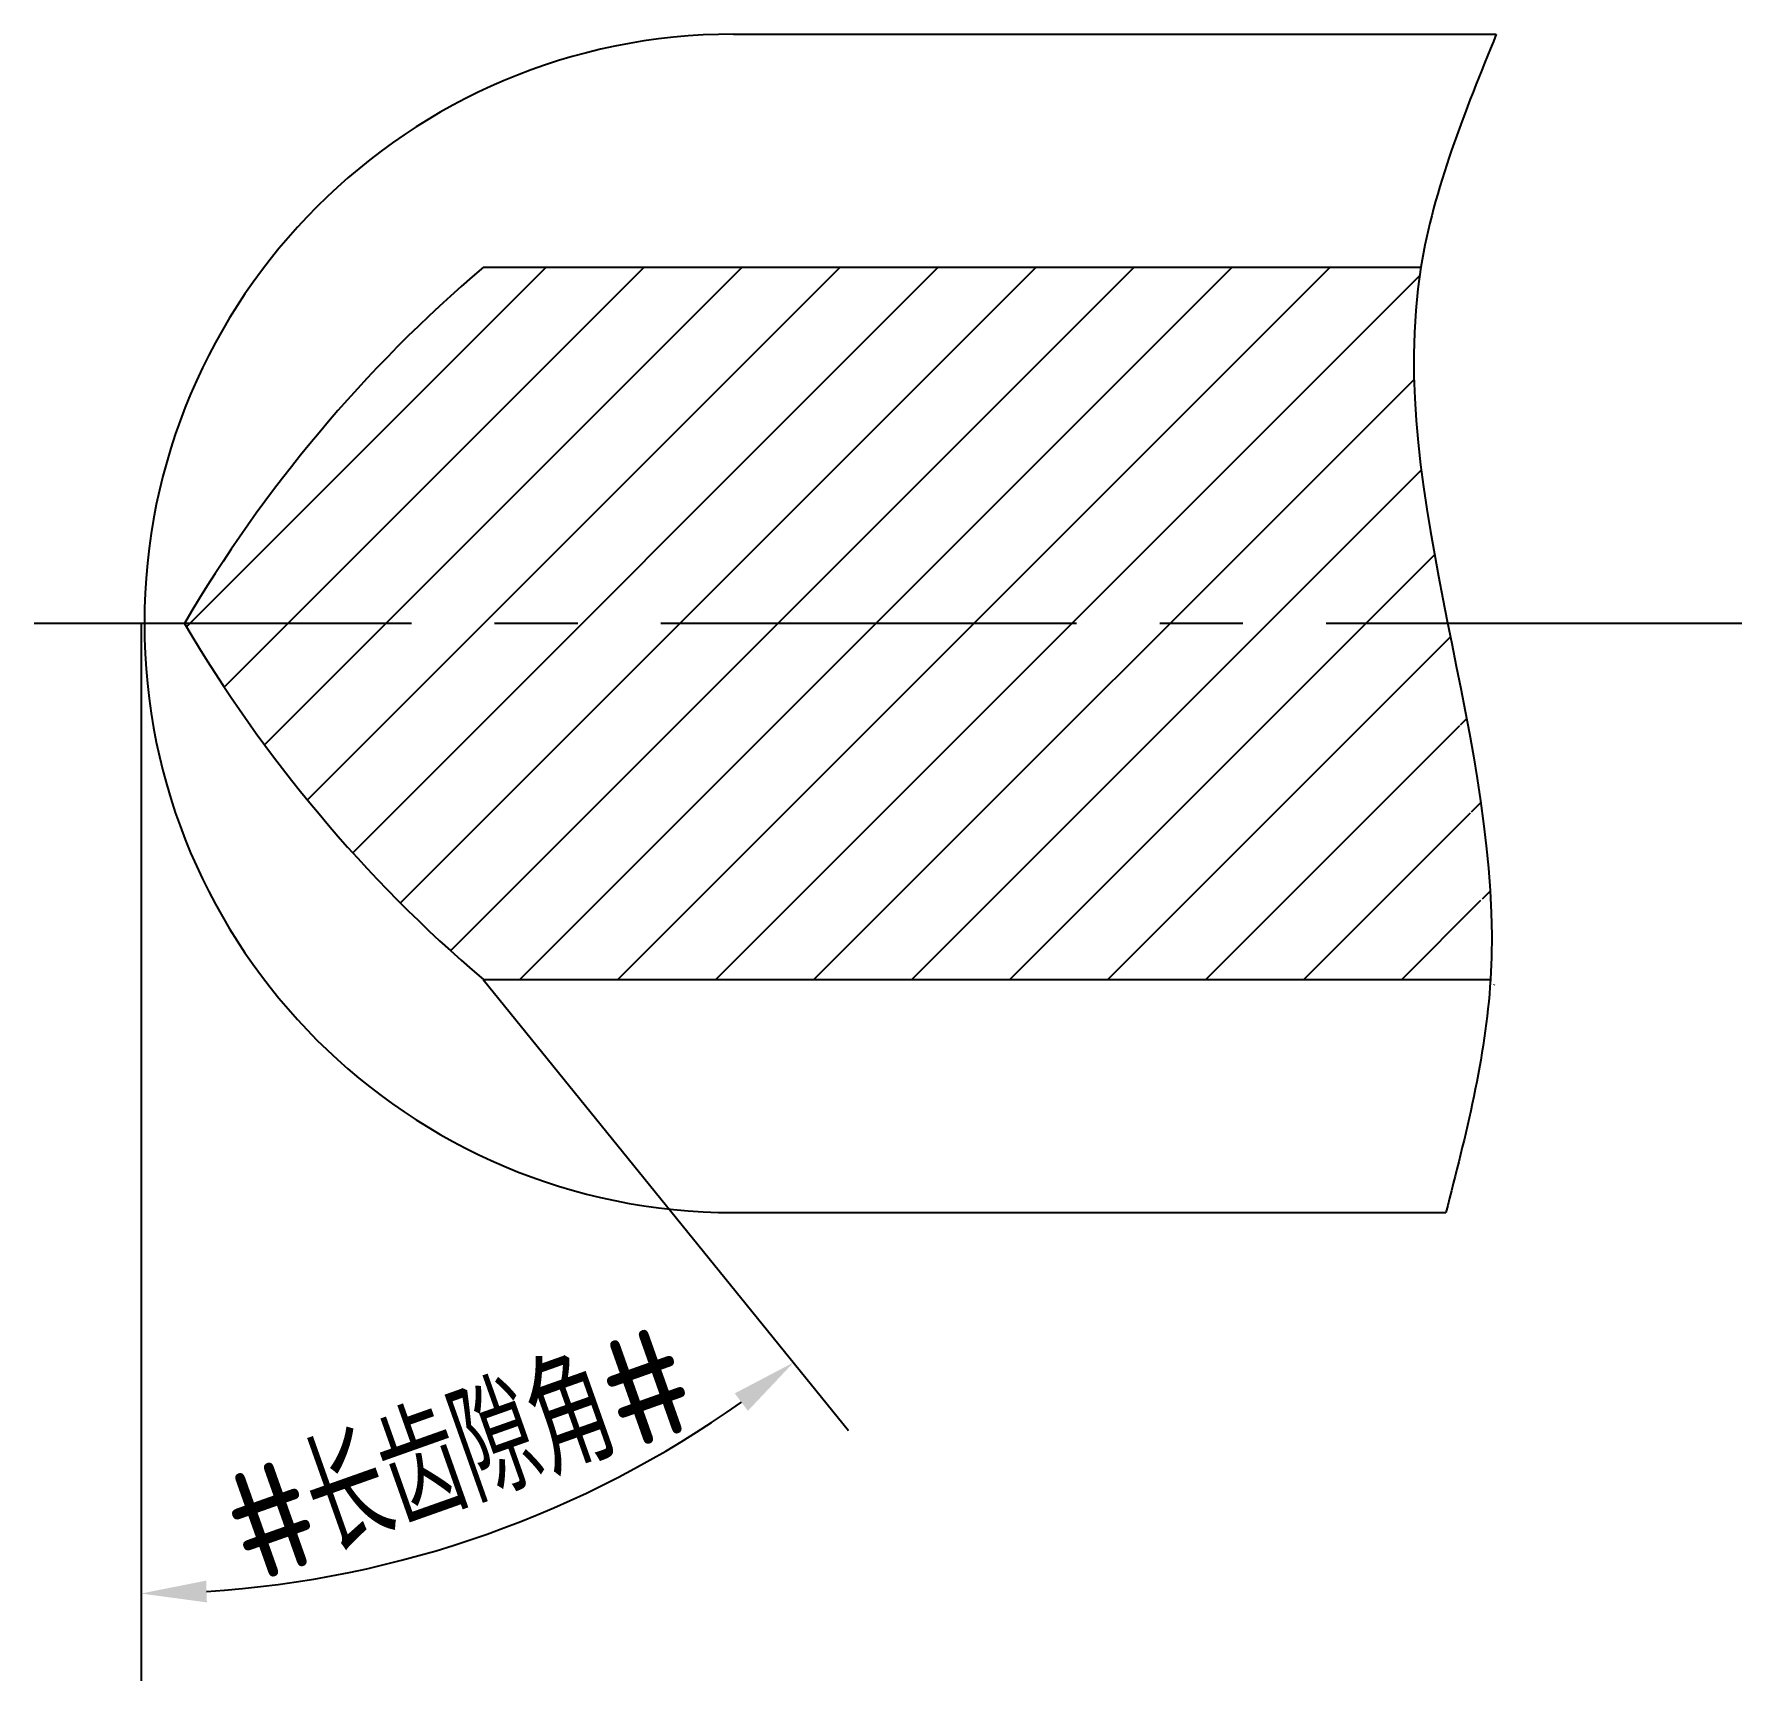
# Model space of a CAD drawing. Header units: millimetres. Extents: x 379.5 to 418.6, y 141.3 to 179.1.
import ezdxf

# ---------------------------------------------------------------- set-up
doc = ezdxf.new("R2010")
doc.units = ezdxf.units.MM
doc.linetypes.add('ACAD_ISO04W100', pattern=[30, 24, -3, 0, -3])
doc.linetypes.add('CENTER', pattern=[50.800000000000004, 31.75, -6.35, 6.35, -6.35])
for name, color, linetype in [('中心线', 2, 'ACAD_ISO04W100'), ('标注', 7, 'Continuous'), ('轮廓', 4, 'Continuous')]:
    doc.layers.add(name, color=color, linetype=linetype)
doc.styles.add('CFST0', font='gbenor.shx', dxfattribs={"bigfont": 'gbcbig.shx'})
doc.dimstyles.new('TYToolDesignC1-1', dxfattribs={"dimtxt": 2.5, "dimasz": 1.5, "dimexe": 2, "dimexo": 0, "dimtad": 1, "dimtoh": 1, "dimdec": 3, "dimdsep": 46, "dimtxsty": 'CFST0', "dimcen": 2.502000000000001, "dimclrd": 3, "dimclre": 3, "dimclrt": 3, "dimazin": 2, "dimtfac": 1, "dimtdec": 3, "dimtmove": 0, "dimatfit": 3, "dimfxl": 1, "dimarcsym": 0})

# ---------------------------------------------------------------- blocks, each defined once
blk = doc.blocks.new('*D1')
at = {"layer": 'Defpoints', "color": 0, "transparency": 16777216}
for p in [(381.9491828793773, 167.0927237354085), (381.9491828793773, 167.0927237354085), (381.9491828793773, 165.5727237354085), (389.7891828793773, 157.4127237354085), (387.2921262524143, 143.9527268444726)]:
    blk.add_point(p, dxfattribs=at)
at = {"layer": '标注', "color": 3, "lineweight": -2, "transparency": 16777216}
for p, q in [((381.9491828793772, 165.5727237354086), (381.9491828793775, 141.3439027120398)), ((389.7891828793773, 157.4127237354086), (398.1550521043503, 147.083436222942))]:
    blk.add_line(p, q, dxfattribs=at)
blk.add_arc((381.9491828793772, 167.0927237354086), 23.74882102336883, 273.6194622581428, 305.3851509377824, dxfattribs=at)
at = {"layer": '标注', "color": 3, "transparency": 16777216}
for points in [[(395.5502783103598, 147.9299808370311), (395.8525422916535, 147.5316888767651), (396.8962861818046, 148.6376268007791)], [(383.4563298248514, 143.1413981818459), (383.440539567321, 143.6411487874155), (381.9491828793776, 143.3439027120398)]]:
    blk.add_solid(points, dxfattribs=at)
at = {"layer": '标注', "color": 3, "transparency": 16777216, "insert": (389.2286312506698, 146.538825389659), "char_height": 2.5, "attachment_point": 5, "rotation": 19.502306597962377, "style": 'CFST0'}
blk.add_mtext('#长齿隙角#', dxfattribs=at)

msp = doc.modelspace()

# ---------------------------------------------------------------- hatches: boundary and pattern name
at = {"layer": '轮廓'}
h = msp.add_hatch(dxfattribs=at)
h.set_pattern_fill('ANSI31', color=256, scale=0.5)
h.set_pattern_definition([(45, (432.4329260617128, 152.0727237354085), (-1.122532015133644, 1.122532015133644), [])])
edge = h.paths.add_edge_path()
edge.add_arc((410.5234938894424, 149.3835179457072), 31.97988535940817, 130.4130956422137, 149.5869043577683)
edge.add_line((382.9441051453189, 165.5727237354118), (411.884131010218, 165.5727237354118))
edge.add_spline(control_points=[(411.884131010218, 165.5727237354116), (411.3327069688759, 168.3330453628365), (410.8412051153605, 171.0766517990796), (411.2701102496727, 173.732687721007)], knot_values=[5.612503502878699, 5.612503502878699, 5.612503502878699, 5.612503502878699, 13.8619351761207, 13.8619351761207, 13.8619351761207, 13.8619351761207], degree=3, periodic=0)
edge.add_line((411.2701102496727, 173.7326877210071), (389.7911279160539, 173.7326877210071))
edge = h.paths.add_edge_path()
edge.add_spline(control_points=[(412.864292265955, 157.4127597498209), (413.0319023371753, 160.1035363981793), (412.4287865822408, 162.8462837505086), (411.8841310102181, 165.5727237354116)], knot_values=[13.86193517612069, 13.86193517612069, 13.86193517612069, 13.86193517612072, 22.01010897702473, 22.01010897702473, 22.01010897702473, 22.01010897702473], degree=3, periodic=0)
edge.add_line((411.884131010218, 165.5727237354118), (382.9441051453188, 165.5727237354118))
edge.add_arc((410.5234938894423, 181.7619295251163), 31.97988535940818, 210.4130956422318, 229.5869043577742)
edge.add_line((389.7911279160488, 157.4127597498209), (412.864292265955, 157.4127597498209))

# ---------------------------------------------------------------- linework, layer by layer
at = {"layer": '中心线', "linetype": 'CENTER', "ltscale": 0.3}
msp.add_line((418.6235450182832, 165.5727237354118), (379.4990289601242, 165.5727237354118), dxfattribs=at)
at = {"layer": '轮廓'}
for p, q in [((395.5239469780007, 179.072723735415), (412.9975971337479, 179.072723735415)), ((389.7911279160539, 173.7326877210071), (411.2701102496727, 173.7326877210071)), ((389.7911279160486, 157.4127597498209), (412.8642922659549, 157.4127597498209)), ((395.5239469780007, 152.0726407238425), (411.8424465363367, 152.0726407238425))]:
    msp.add_line(p, q, dxfattribs=at)
for centre, radius, start, end in [((395.5239469780007, 165.5726822296288), 13.50004150578624, 90, 270), ((410.5234938894423, 149.3835179457072), 31.97988535940815, 130.4130956422259, 149.5869043577738), ((410.5234938894423, 181.7619295251163), 31.97988535940815, 210.4130956422262, 229.5869043577741)]:
    msp.add_arc(centre, radius, start, end, dxfattribs=at)
msp.add_spline([(412.9975971337479, 179.072723735415), (411.2701102496727, 173.7326877210071), (412.8642922659549, 157.4127597498209), (411.8424465363367, 152.0726407238425)], degree=3, dxfattribs=at)

# ---------------------------------------------------------------- dimensions: what is measured, and where the dimension line sits
at = {"layer": '标注'}
dim = msp.add_angular_dim_2l(base=(387.2921262524143, 143.9527268444726), line1=((381.9491828793773, 167.0927237354085), (389.7891828793773, 157.4127237354085)), line2=((381.9491828793773, 167.0927237354085), (381.9491828793773, 165.5727237354085)), text='#长齿隙角#', dimstyle='TYToolDesignC1-1', dxfattribs=at)
dim.commit()
dim.dimension.update_dxf_attribs({"geometry": '*D1', "text_midpoint": (389.2286312506698, 146.5388253896589)})

doc.saveas('drawing.dxf')
